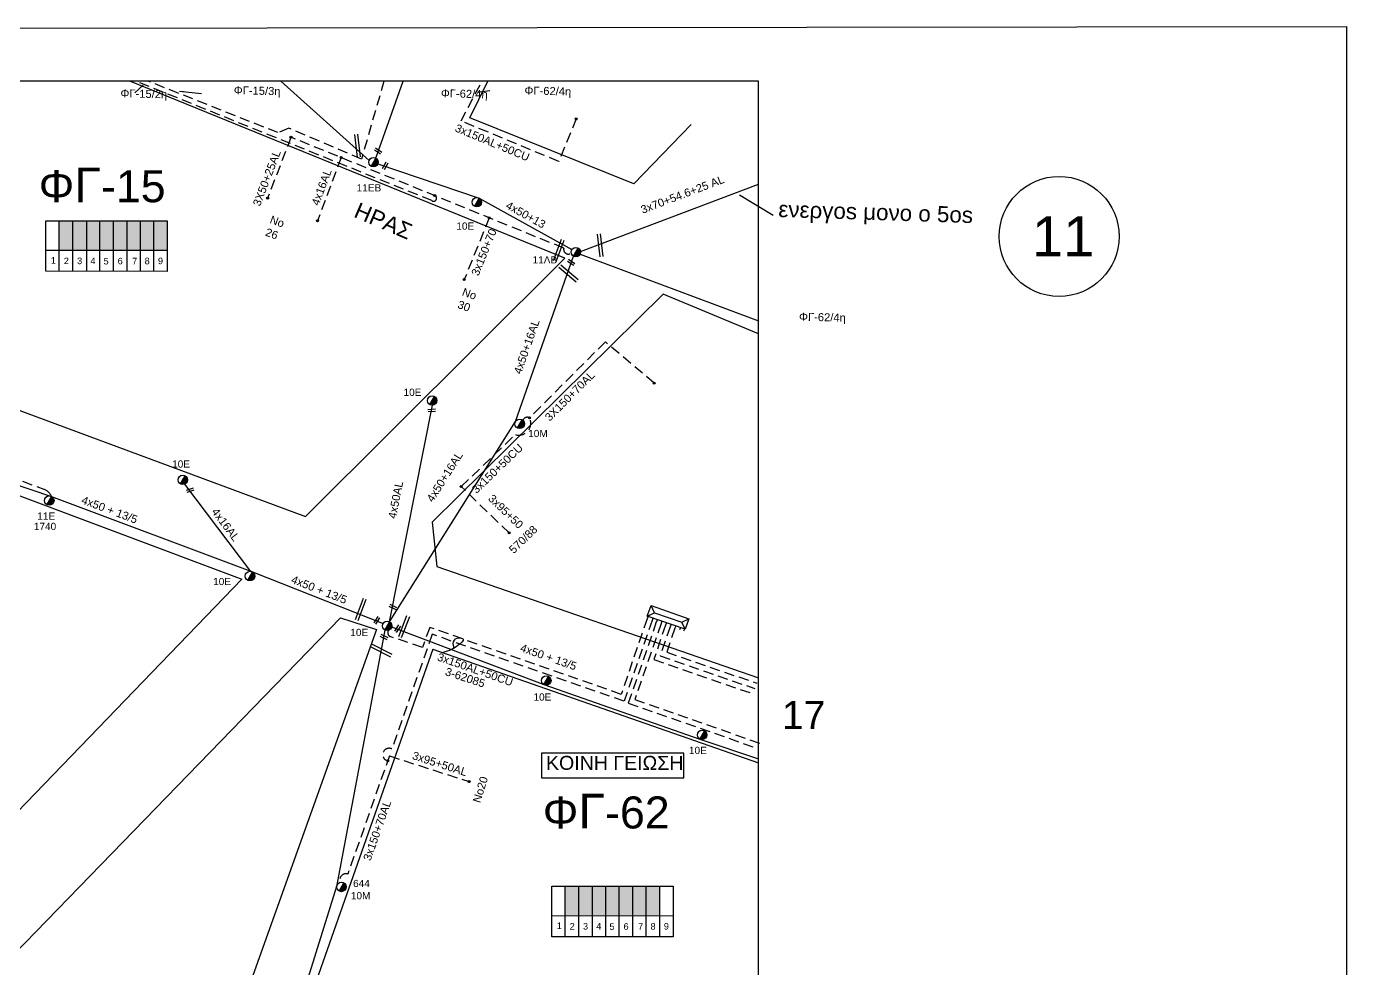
# Model space of a CAD drawing. Header units: millimetres. Extents: x -2591 to -1162, y 241 to 765.
# Drawn here: x -1327.3 to -1162.3, y 647.3 to 765 of the extents above; entities that cross this region are included whole.
import ezdxf
from ezdxf.enums import TextEntityAlignment as Align

# ---------------------------------------------------------------- set-up
doc = ezdxf.new("R2010")
doc.units = ezdxf.units.MM
doc.linetypes.add('DASHED', pattern=[19.05, 12.7, -6.35])
for name, color, linetype in [('3x150+50', 7, 'Continuous'), ('3x150+70', 7, 'Continuous'), ('3X150+70AL', 7, 'Continuous'), ('3x150AL+50CU', 7, 'Continuous'), ('3X50+25AL', 7, 'DASHED'), ('3x95+50', 7, 'Continuous'), ('3x95+50AL', 7, 'Continuous'), ('4x50 + 13_5', 7, 'SYN_LINE'), ('4x50+13', 7, 'Continuous'), ('Pillar OTE', 7, 'Continuous'), ('TEXT ΚΑΛΩΔΙΩΝ', 7, 'Continuous'), ('Άγνωστα', 7, 'Continuous'), ('ΑΓΝΩΣΤΟ ΕΝΑΕΡΙΟ ΚΑΛΩΔΙΟ', 7, 'Continuous'), ('ΑΓΝΩΣΤΟ ΥΠΟΓΕΙΟ ΚΑΛΩΔΙΟ', 7, 'DASHED'), ('Γυμνά εναέρια ΧΤ (3Φ)   4x16AL', 7, 'Continuous'), ('Γυμνά εναέρια ΧΤ (3Φ) 4x50AL', 7, 'Continuous'), ('Γυμνά εναέρια ΧΤ και ΦΟΠ (3Φ)   4x50+16AL', 7, 'Continuous'), ('Επιγραφές - Σχήματα', 7, 'Continuous'), ('Καλώδια ΧΤ   3x150+70AL', 7, 'DASHED'), ('Καλώδια ΧΤ   3x150AL+50CU', 7, 'DASHED'), ('Μηχανική τομή', 7, 'Continuous'), ('Στύλος ΦΜ', 7, 'Continuous'), ('Στύλος ΦΜ @ 1', 7, 'Continuous'), ('Συνδέσεις', 7, 'Continuous'), ('Συνεστραμμένα ΧΤ   3x70+54.6+25 AL', 7, 'SYN_LINE'), ('Τομή', 7, 'Continuous'), ('ΥΠΟΒΑΘΡΟ ΔΕΗ', 7, 'Continuous'), ('Υποσταθμός πόλεως', 7, 'Continuous'), ('Υπόβαθρο ΔΕΗ', 7, 'Continuous'), ('Υπόγεια καλώδια Παροχών ΧΤ   4x16AL', 7, 'DASHED')]:
    doc.layers.add(name, color=color, linetype=linetype)
doc.styles.add('arial', font='arial.ttf')
doc.styles.get("Standard").update_dxf_attribs({"font": 'arial.ttf'})
doc.linetypes.add('SYN_LINE', pattern='A,0.5,-0.0001,["/\\/\\/\\/",Standard,S=0.1,R=0,X=0,Y=-0.05],-0.25', length=0.7501)
doc.dimstyles.new('ISO-25', dxfattribs={"dimtxt": 2.5, "dimasz": 2.5, "dimexe": 1.25, "dimexo": 0.625, "dimtad": 1, "dimtxsty": 'Standard', "dimcen": 2.5, "dimadec": 0, "dimazin": 0, "dimtfac": 1, "dimtmove": 0, "dimatfit": 3, "dimfxl": 1, "dimarcsym": 0})

# ---------------------------------------------------------------- blocks, each defined once
blk = doc.blocks.new('ΥΠΑΡΧΩΝ ΤΣΙΜΕΝΤΕΝΙΟΣ ΣΤΥΛΟΣ')
at = {"layer": 'Στύλος ΦΜ'}
blk.add_hatch(color=256, dxfattribs=at).paths.add_polyline_path([(-1.29, -2.28, 0.574793), (2.62, 0, 0.268822), (1.3, 2.27)])
blk.add_line((-1.29, -2.28), (1.3, 2.27), dxfattribs=at)
blk.add_circle((0, 0), 2.62, dxfattribs=at)
at = {"layer": 'Στύλος ΦΜ', "flags": 4}
for tag, p in [('ΑΡΙΘΜΟΣ', (-4.68, 8.05)), ('ΤΥΠΟΣ', (-4.91, 3.03))]:
    blk.add_attdef(tag, p, '', height=4, dxfattribs=at)
blk = doc.blocks.new('ΥΠΟΣΤΑΘΜΟΣ ΠΟΛΕΩΣ 9 ΑΝΑΧΩΡΗΣΕΩΝ')
at = {"layer": 'Υποσταθμός πόλεως', "ltscale": 40}
for p, q in [((-9.63, -2.82), (-9.63, -4)), ((-7.12, -2.82), (-7.12, -4)), ((-4.84, -2.82), (-4.84, -4)), ((-2.36, -2.82), (-2.36, -4)), ((0.09, -2.82), (0.09, -4)), ((2.55, -2.82), (2.55, -4)), ((5.02, -2.82), (5.02, -4)), ((7.48, -2.82), (7.48, -4)), ((9.61, -2.82), (9.61, -4))]:
    blk.add_line(p, q, dxfattribs=at)
blk.add_lwpolyline([(-10.02, 2.82), (10.02, 2.82), (10.02, -2.82), (-10.02, -2.82)], close=True, dxfattribs=at)
for points in [[(-7.21, 0), (-10.02, 2.82)], [(-10.02, -2.82), (-7.21, 0)], [(-7.21, 0), (7.21, 0)], [(7.21, 0), (10.02, 2.82)], [(10.02, -2.82), (7.21, 0)]]:
    blk.add_lwpolyline(points, dxfattribs=at)
at = {"layer": 'Υποσταθμός πόλεως', "linetype": 'SYN_LINE', "ltscale": 40, "flags": 1}
for tag, p in [('ΜΕΤΑΣΧΗΜΑΤΙΣΜΟΣ', (10.79, 1.71)), ('ΙΣΧΥΣ', (10.77, -1.08)), ('ΑΡΙΘΜΟΣ', (10.89, -3.8))]:
    blk.add_attdef(tag, p, '', height=1.8, dxfattribs=at)
blk = doc.blocks.new('_ΣΥΝΔΕΣΗ')
at = {"layer": 'Συνδέσεις', "linetype": 'SYN_LINE', "ltscale": 40}
blk.add_hatch(color=256, dxfattribs=at).paths.add_polyline_path([(0.5, -0.01, 1), (-0.5, -0.01, 1)])
at = {"layer": 'Συνδέσεις'}
blk.add_circle((0, -0.01), 0.5, dxfattribs=at)
blk = doc.blocks.new('ΤΟΜΗ')
at = {"layer": 'Τομή', "ltscale": 40}
for p, q in [((-0.03, -1.92), (-11.4, -1.92)), ((-0.03, -3.42), (-11.4, -3.42))]:
    blk.add_line(p, q, dxfattribs=at)
blk = doc.blocks.new('ΜΗΧΑΝΙΚΗ ΤΟΜΗ')
at = {"layer": 'Μηχανική τομή', "ltscale": 40}
for p, q in [((0, 0.76), (-3.79, 0.76)), ((0, -0.34), (-3.79, -0.34))]:
    blk.add_line(p, q, dxfattribs=at)

msp = doc.modelspace()

# ---------------------------------------------------------------- hatches: boundary and pattern name
at = {"layer": 'Καλώδια ΧΤ   3x150AL+50CU', "lineweight": -3, "ltscale": 0.2}
h = msp.add_hatch(color=2, dxfattribs=at)
h.dxf.hatch_style = 1
h.paths.add_polyline_path([(-1321.466, 740.739), (-1323.186, 740.739), (-1323.186, 737.059), (-1321.466, 737.057)])
h = msp.add_hatch(color=30, dxfattribs=at)
h.dxf.hatch_style = 1
h.paths.add_polyline_path([(-1321.466, 737.057), (-1319.746, 737.056), (-1319.746, 740.739), (-1321.466, 740.739)])
h = msp.add_hatch(color=173, dxfattribs=at)
h.dxf.hatch_style = 1
h.paths.add_polyline_path([(-1318.097, 740.739), (-1319.746, 740.739), (-1319.746, 737.056), (-1318.097, 737.054)])
h = msp.add_hatch(color=62, dxfattribs=at)
h.dxf.hatch_style = 1
h.paths.add_polyline_path([(-1318.097, 737.054), (-1316.404, 737.052), (-1316.404, 740.739), (-1318.097, 740.739)])
h = msp.add_hatch(color=85, dxfattribs=at)
h.dxf.hatch_style = 1
h.paths.add_polyline_path([(-1316.404, 737.052), (-1314.706, 737.051), (-1314.706, 740.739), (-1316.404, 740.739)])
h = msp.add_hatch(color=6, dxfattribs=at)
h.dxf.hatch_style = 1
h.paths.add_polyline_path([(-1314.736, 737.052), (-1313.037, 737.051), (-1313.037, 740.739), (-1314.736, 740.739)])
h = msp.add_hatch(color=5, dxfattribs=at)
h.dxf.hatch_style = 1
h.paths.add_polyline_path([(-1313.033, 737.054), (-1311.335, 737.052), (-1311.335, 740.74), (-1313.033, 740.74)])
h = msp.add_hatch(color=151, dxfattribs=at)
h.dxf.hatch_style = 1
h.paths.add_polyline_path([(-1311.373, 737.052), (-1309.675, 737.05), (-1309.674, 740.738), (-1311.373, 740.739)])
h = msp.add_hatch(color=133, dxfattribs=at)
h.dxf.hatch_style = 1
h.paths.add_polyline_path([(-1258.241, 657.555), (-1259.961, 657.555), (-1259.962, 653.875), (-1258.242, 653.873)])
h = msp.add_hatch(color=5, dxfattribs=at)
h.dxf.hatch_style = 1
h.paths.add_polyline_path([(-1258.242, 653.873), (-1256.522, 653.871), (-1256.522, 657.555), (-1258.241, 657.555)])
h = msp.add_hatch(color=27, dxfattribs=at)
h.dxf.hatch_style = 1
h.paths.add_polyline_path([(-1254.873, 657.555), (-1256.522, 657.555), (-1256.522, 653.871), (-1254.873, 653.87)])
h = msp.add_hatch(color=2, dxfattribs=at)
h.dxf.hatch_style = 1
h.paths.add_polyline_path([(-1254.873, 653.87), (-1253.18, 653.868), (-1253.18, 657.555), (-1254.873, 657.555)])
h = msp.add_hatch(color=30, dxfattribs=at)
h.dxf.hatch_style = 1
h.paths.add_polyline_path([(-1253.18, 653.868), (-1251.482, 653.867), (-1251.481, 657.555), (-1253.18, 657.555)])
h = msp.add_hatch(color=1, dxfattribs=at)
h.dxf.hatch_style = 1
h.paths.add_polyline_path([(-1251.511, 653.868), (-1249.813, 653.866), (-1249.813, 657.554), (-1251.511, 657.555)])
h = msp.add_hatch(color=85, dxfattribs=at)
h.dxf.hatch_style = 1
h.paths.add_polyline_path([(-1249.813, 653.865), (-1248.093, 653.863), (-1248.093, 657.547), (-1249.813, 657.547)])

# ---------------------------------------------------------------- linework, layer by layer
at = {"layer": '3x150+50', "color": 133, "linetype": 'DASHED', "lineweight": -3, "ltscale": 0.1}
msp.add_lwpolyline([(-1272.934, 707.506), (-1266.177, 714.001, 0.6539695), (-1264.403, 716.114, -1.9558216)], format="xyb", dxfattribs=at)
at = {"layer": '3x150+70', "color": 2, "linetype": 'DASHED', "lineweight": -3, "ltscale": 0.1}
msp.add_lwpolyline([(-1269.443, 741.107), (-1272.566, 733.381)], dxfattribs=at)
at = {"layer": '3X150+70AL', "color": 173, "linetype": 'DASHED', "lineweight": -3, "ltscale": 0.1}
msp.add_lwpolyline([(-1335.912, 754.921, 0.5237824), (-1336.682, 754.683), (-1343.248, 735.725), (-1342.86, 734.708), (-1349.323, 716.048), (-1331.338, 709.538), (-1325.102, 707.186, -0.2007324), (-1324.13, 706.268)], format="xyb", dxfattribs=at)
at = {"layer": '3X150+70AL', "color": 133, "linetype": 'DASHED', "lineweight": -3, "ltscale": 0.1}
msp.add_lwpolyline([(-1248.825, 720.445), (-1254.926, 725.607), (-1264.403, 716.114, 0.4435087), (-1265.236, 715.779, -1.8518388)], format="xyb", dxfattribs=at)
at = {"layer": '3x150AL+50CU', "color": 27, "linetype": 'DASHED', "lineweight": -3, "ltscale": 0.1}
msp.add_lwpolyline([(-1258.565, 753.478), (-1260.753, 748.155), (-1272.963, 753.225), (-1270.33, 758.187)], dxfattribs=at)
at = {"layer": '3x150AL+50CU', "color": 5, "linetype": 'DASHED', "lineweight": -3, "ltscale": 0.1}
msp.add_lwpolyline([(-1249.095, 690.787), (-1252.596, 680.668), (-1276.574, 689.041), (-1281.606, 674.716, 1.1215293), (-1282.128, 673.232)], format="xyb", dxfattribs=at)
at = {"layer": '3x150AL+50CU', "color": 133, "linetype": 'DASHED', "lineweight": -3, "ltscale": 0.1}
msp.add_lwpolyline([(-1249.687, 690.992), (-1252.958, 681.537), (-1276.863, 689.899), (-1277.79, 687.406), (-1281.802, 688.756, -0.4667424), (-1282.04, 689.524, -1.0121648)], format="xyb", dxfattribs=at)
at = {"layer": '3X50+25AL', "color": 2, "lineweight": -3, "ltscale": 0.1}
msp.add_lwpolyline([(-1294.216, 751.185), (-1297.132, 743.574)], dxfattribs=at)
at = {"layer": '3x95+50', "color": 133, "linetype": 'DASHED', "lineweight": -3, "ltscale": 0.1}
msp.add_lwpolyline([(-1266.944, 701.715), (-1272.934, 707.506)], dxfattribs=at)
at = {"layer": '3x95+50AL', "color": 5, "linetype": 'DASHED', "lineweight": -3, "ltscale": 0.1}
msp.add_lwpolyline([(-1281.914, 673.84), (-1271.947, 670.622)], dxfattribs=at)
at = {"layer": '4x50 + 13_5', "color": 173, "linetype": 'Continuous', "lineweight": -3, "ltscale": 0.1}
msp.add_lwpolyline([(-1355.073, 716.742), (-1324.13, 706.268), (-1299.046, 696.839), (-1282.702, 690.41)], dxfattribs=at)
at = {"layer": '4x50 + 13_5', "color": 30, "lineweight": -3, "ltscale": 0.1}
msp.add_lwpolyline([(-1281.634, 689.961), (-1262.595, 682.748), (-1243.123, 675.947), (-1235.778, 673.472)], dxfattribs=at)
at = {"layer": '4x50+13', "color": 27, "lineweight": -3, "ltscale": 0.1}
for points in [[(-1283.358, 747.854), (-1270.689, 743.565), (-1259.1, 737.146)], [(-1258.087, 736.548), (-1235.778, 728.217)]]:
    msp.add_lwpolyline(points, dxfattribs=at)
at = {"layer": 'Pillar OTE', "lineweight": -3, "ltscale": 40}
for points in [[(-1324.85, 734.419), (-1324.849, 740.739), (-1309.683, 740.738), (-1309.683, 734.405), (-1324.85, 734.42)], [(-1323.186, 734.418), (-1323.186, 740.739)], [(-1321.466, 734.416), (-1321.466, 740.739)], [(-1319.746, 734.415), (-1319.746, 740.739)], [(-1318.097, 734.413), (-1318.097, 740.739)], [(-1316.404, 734.411), (-1316.404, 740.739)], [(-1314.706, 734.41), (-1314.706, 740.739)], [(-1313.038, 734.408), (-1313.037, 740.739)], [(-1311.343, 734.406), (-1311.343, 740.739)], [(-1324.85, 737.061), (-1309.683, 737.046)], [(-1261.626, 651.235), (-1261.625, 657.555), (-1246.459, 657.554), (-1246.459, 651.22), (-1261.626, 651.236)], [(-1259.962, 651.234), (-1259.961, 657.555)], [(-1258.242, 651.232), (-1258.241, 657.555)], [(-1256.522, 651.23), (-1256.522, 657.555)], [(-1254.873, 651.229), (-1254.873, 657.555)], [(-1253.18, 651.227), (-1253.18, 657.555)], [(-1251.482, 651.225), (-1251.481, 657.555)], [(-1249.813, 651.224), (-1249.813, 657.554)], [(-1248.119, 651.222), (-1248.119, 657.554)], [(-1261.625, 653.876), (-1246.459, 653.862)]]:
    msp.add_lwpolyline(points, dxfattribs=at)
at = {"layer": 'Άγνωστα', "lineweight": -3, "ltscale": 0.1}
msp.add_lwpolyline([(-1162.289, 242.781), (-2590.8, 240.93), (-2590.808, 763.187), (-1162.297, 765.038)], close=True, dxfattribs=at)
at = {"layer": 'ΑΓΝΩΣΤΟ ΕΝΑΕΡΙΟ ΚΑΛΩΔΙΟ', "color": 5, "lineweight": -3, "ltscale": 0.1}
msp.add_lwpolyline([(-1284.453, 748.286), (-1295.496, 758.187)], dxfattribs=at)
at = {"layer": 'ΑΓΝΩΣΤΟ ΕΝΑΕΡΙΟ ΚΑΛΩΔΙΟ', "color": 27, "lineweight": -3, "ltscale": 0.1}
msp.add_lwpolyline([(-1283.619, 748.566), (-1280.214, 758.187)], dxfattribs=at)
at = {"layer": 'ΑΓΝΩΣΤΟ ΥΠΟΓΕΙΟ ΚΑΛΩΔΙΟ', "color": 2, "lineweight": -3, "ltscale": 0.1}
for points in [[(-1276.264, 743.882, -1.1653696), (-1276.614, 743.255), (-1313.597, 758.187)], [(-1259.182, 736.693, -0.7075733), (-1260.124, 737.316), (-1294.216, 751.185)]]:
    msp.add_lwpolyline(points, format="xyb", dxfattribs=at)
at = {"layer": 'ΑΓΝΩΣΤΟ ΥΠΟΓΕΙΟ ΚΑΛΩΔΙΟ', "color": 30, "lineweight": -3, "ltscale": 0.1}
for points in [[(-1282.603, 758.187), (-1285.417, 748.43), (-1294.467, 752.296), (-1295.848, 751.755), (-1312.073, 758.187)], [(-1246.227, 689.795), (-1247.257, 686.819), (-1236.006, 682.927)]]:
    msp.add_lwpolyline(points, dxfattribs=at)
at = {"layer": 'ΑΓΝΩΣΤΟ ΥΠΟΓΕΙΟ ΚΑΛΩΔΙΟ', "color": 1, "lineweight": -3, "ltscale": 0.1}
msp.add_lwpolyline([(-1248.557, 690.601), (-1252.074, 680.434), (-1235.778, 674.744)], dxfattribs=at)
at = {"layer": 'ΑΓΝΩΣΤΟ ΥΠΟΓΕΙΟ ΚΑΛΩΔΙΟ', "color": 2, "lineweight": -3, "ltscale": 0.1}
msp.add_lwpolyline([(-1247.969, 690.397), (-1251.259, 680.891), (-1235.547, 675.405)], dxfattribs=at)
at = {"layer": 'ΑΓΝΩΣΤΟ ΥΠΟΓΕΙΟ ΚΑΛΩΔΙΟ', "color": 85, "lineweight": -3, "ltscale": 0.1}
msp.add_lwpolyline([(-1247.392, 690.198), (-1248.879, 685.899), (-1236.464, 681.604)], dxfattribs=at)
at = {"layer": 'ΑΓΝΩΣΤΟ ΥΠΟΓΕΙΟ ΚΑΛΩΔΙΟ', "color": 27, "lineweight": -3, "ltscale": 0.1}
msp.add_lwpolyline([(-1246.81, 689.996), (-1248.069, 686.359), (-1236.235, 682.265)], dxfattribs=at)
at = {"layer": 'Γυμνά εναέρια ΧΤ (3Φ)   4x16AL', "color": 173, "lineweight": -3, "ltscale": 0.1}
msp.add_lwpolyline([(-1299.223, 696.906), (-1307.464, 707.83)], dxfattribs=at)
at = {"layer": 'Γυμνά εναέρια ΧΤ (3Φ) 4x50AL', "color": 133, "lineweight": -3, "ltscale": 0.1}
msp.add_lwpolyline([(-1281.916, 690.599), (-1276.515, 717.679)], dxfattribs=at)
at = {"layer": 'Γυμνά εναέρια ΧΤ και ΦΟΠ (3Φ)   4x50+16AL', "color": 133, "lineweight": -3, "ltscale": 0.1}
msp.add_lwpolyline([(-1281.916, 690.599), (-1266.141, 715.649), (-1258.898, 736.311)], dxfattribs=at)
at = {"layer": 'Γυμνά εναέρια ΧΤ και ΦΟΠ (3Φ)   4x50+16AL', "color": 5, "lineweight": -3, "ltscale": 0.1}
msp.add_lwpolyline([(-1282.499, 689.576), (-1288.508, 657.515), (-1297.636, 628.229)], dxfattribs=at)
at = {"layer": 'Επιγραφές - Σχήματα', "color": 173, "lineweight": -3}
msp.add_lwpolyline([(-1262.892, 671.101), (-1245.135, 671.101), (-1245.135, 674.188), (-1262.892, 674.188)], close=True, dxfattribs=at)
at = {"layer": 'Επιγραφές - Σχήματα', "lineweight": -3, "ltscale": 0.2}
msp.add_circle((-1198.215, 738.781), 7.5, dxfattribs=at)
at = {"layer": 'Καλώδια ΧΤ   3x150+70AL', "color": 5, "lineweight": -3, "ltscale": 0.1}
msp.add_lwpolyline([(-1281.914, 673.84), (-1287.114, 659.076, 0.6466563), (-1288.044, 658.032)], format="xyb", dxfattribs=at)
at = {"layer": 'Συνεστραμμένα ΧΤ   3x70+54.6+25 AL', "color": 7, "lineweight": -3, "ltscale": 10}
msp.add_lwpolyline([(-1258.022, 736.889), (-1235.778, 745.335)], dxfattribs=at)
at = {"layer": 'ΥΠΟΒΑΘΡΟ ΔΕΗ', "lineweight": -3}
for points in [[(-2586.401, 249.271), (-1235.778, 249.271), (-1235.778, 758.187), (-2586.401, 758.187)], [(-1334.307, 643.419), (-1288.023, 691.112), (-1283.537, 689.64), (-1304.338, 631.363)]]:
    msp.add_lwpolyline(points, close=True, dxfattribs=at)
for points in [[(-1332.597, 758.187), (-1344.418, 723.06), (-1292.39, 703.766), (-1260, 736.082), (-1314.338, 758.187)], [(-1244.183, 752.79), (-1251.381, 745.372), (-1271.879, 753.613), (-1269.616, 758.187)], [(-1235.778, 726.611), (-1247.722, 731.549), (-1276.58, 703.071), (-1275.999, 697.505), (-1235.778, 683.588)], [(-1367.892, 656.022), (-1347.67, 713.693), (-1300.341, 695.953), (-1346.394, 648.226), (-1367.892, 656.022)], [(-1276.479, 687.199), (-1297.229, 628.13), (-1235.778, 604.134)], [(-1276.479, 687.199), (-1235.778, 672.987)]]:
    msp.add_lwpolyline(points, dxfattribs=at)
msp.add_spline([(-1273.808, 687.27), (-1273.891, 688.104), (-1273.208, 688.621), (-1272.712, 688.447), (-1273.355, 687.657), (-1274.183, 687.138), (-1275.227, 686.762)], degree=3, dxfattribs=at)
at = {"layer": 'Υπόγεια καλώδια Παροχών ΧΤ   4x16AL', "color": 2, "lineweight": -3, "ltscale": 0.1}
msp.add_lwpolyline([(-1287.952, 748.636), (-1290.891, 740.749)], dxfattribs=at)

# ---------------------------------------------------------------- block references
at = {"layer": 'Μηχανική τομή', "lineweight": -3}
for p, xscale, yscale, zscale, rotation in [((-1282.961, 749.134), 0.2499999999999676, 0.2499999999999676, 0.2499999999999676, 326.4944482825519), ((-1282.197, 747.972), 0.2499999999999676, 0.2499999999999676, 0.2499999999999676, 60.91593527035688), ((-1258.83, 735.207), 0.2499999999999676, 0.2499999999999676, 0.2499999999999676, 326.4944482825519), ((-1276.151, 716.994), 0.2499999999999677, 0.2499999999999677, 0.2499999999999677, 4.343483084972167), ((-1306.369, 707.138), 0.2499999999999677, 0.2499999999999677, 0.2499999999999677, 18.71628181781621), ((-1281.052, 692.183), 0.2499999999999677, 0.2499999999999677, 0.2499999999999677, 333.5481841757895), ((-1283.206, 691.166), 0.2499999999999677, 0.2499999999999677, 0.2499999999999677, 57.54846993131236), ((-1280.614, 690.126), 0.2499999999999677, 0.2499999999999677, 0.2499999999999677, 57.54846993131236), ((-1282.174, 688.418), 0.2499999999999677, 0.2499999999999677, 0.2499999999999677, 333.5481841757895)]:
    msp.add_blockref('ΜΗΧΑΝΙΚΗ ΤΟΜΗ', p, dxfattribs=dict(at, xscale=xscale, yscale=yscale, zscale=zscale, rotation=rotation))
at = {"layer": 'Στύλος ΦΜ @ 1', "lineweight": -3, "ltscale": 40}
ref = msp.add_blockref('ΥΠΑΡΧΩΝ ΤΣΙΜΕΝΤΕΝΙΟΣ ΣΤΥΛΟΣ', (-1283.911, 748.055), dxfattribs=dict(at, xscale=0.225, yscale=0.225, zscale=0.225))
ref.add_attrib('ΤΥΠΟΣ', '11EB', dxfattribs={"layer": 'Στύλος ΦΜ', "height": 0.9, "flags": 4}).set_placement((-1286.006, 744.138), align=Align.BOTTOM_LEFT)
ref = msp.add_blockref('ΥΠΑΡΧΩΝ ΤΣΙΜΕΝΤΕΝΙΟΣ ΣΤΥΛΟΣ', (-1270.982, 743.054), dxfattribs=dict(at, xscale=0.225, yscale=0.225, zscale=0.225))
ref.add_attrib('ΤΥΠΟΣ', '10Ε', dxfattribs={"layer": 'Στύλος ΦΜ', "height": 0.9, "flags": 4}).set_placement((-1273.551, 739.356), align=Align.BOTTOM_LEFT)
ref = msp.add_blockref('ΥΠΑΡΧΩΝ ΤΣΙΜΕΝΤΕΝΙΟΣ ΣΤΥΛΟΣ', (-1258.607, 736.823), dxfattribs=dict(at, xscale=0.225, yscale=0.225, zscale=0.225))
ref.add_attrib('ΤΥΠΟΣ', '11ΛB', dxfattribs={"layer": 'Στύλος ΦΜ', "height": 0.9, "flags": 4}).set_placement((-1264.028, 735.138), align=Align.BOTTOM_LEFT)
ref = msp.add_blockref('ΥΠΑΡΧΩΝ ΤΣΙΜΕΝΤΕΝΙΟΣ ΣΤΥΛΟΣ', (-1276.582, 718.264), dxfattribs=dict(at, xscale=0.225, yscale=0.225, zscale=0.225))
ref.add_attrib('ΤΥΠΟΣ', '10E', dxfattribs={"layer": 'Στύλος ΦΜ', "height": 0.9, "flags": 4}).set_placement((-1280.151, 718.578), align=Align.BOTTOM_LEFT)
ref = msp.add_blockref('ΥΠΑΡΧΩΝ ΤΣΙΜΕΝΤΕΝΙΟΣ ΣΤΥΛΟΣ', (-1265.636, 715.347), dxfattribs=dict(at, xscale=0.225, yscale=0.225, zscale=0.225))
ref.add_attrib('ΤΥΠΟΣ', '10M', dxfattribs={"layer": 'Στύλος ΦΜ', "height": 0.9, "flags": 4}).set_placement((-1264.574, 713.424), align=Align.BOTTOM_LEFT)
ref = msp.add_blockref('ΥΠΑΡΧΩΝ ΤΣΙΜΕΝΤΕΝΙΟΣ ΣΤΥΛΟΣ', (-1307.743, 708.349), dxfattribs=dict(at, xscale=0.225, yscale=0.225, zscale=0.225))
ref.add_attrib('ΤΥΠΟΣ', '10E', dxfattribs={"layer": 'Στύλος ΦΜ', "height": 0.9, "flags": 4}).set_placement((-1309.073, 709.611), align=Align.BOTTOM_LEFT)
ref = msp.add_blockref('ΥΠΑΡΧΩΝ ΤΣΙΜΕΝΤΕΝΙΟΣ ΣΤΥΛΟΣ', (-1324.422, 705.757), dxfattribs=dict(at, xscale=0.225, yscale=0.225, zscale=0.225))
ref.add_attrib('ΤΥΠΟΣ', '11E', dxfattribs={"layer": 'Στύλος ΦΜ', "height": 0.9, "flags": 4}).set_placement((-1325.925, 703.106), align=Align.BOTTOM_LEFT)
ref.add_attrib('ΑΡΙΘΜΟΣ', '1740', (-1326.356, 702.081), dxfattribs={"layer": 'Στύλος ΦΜ', "height": 0.9, "flags": 4})
ref = msp.add_blockref('ΥΠΑΡΧΩΝ ΤΣΙΜΕΝΤΕΝΙΟΣ ΣΤΥΛΟΣ', (-1299.339, 696.329), dxfattribs=dict(at, xscale=0.225, yscale=0.225, zscale=0.225))
ref.add_attrib('ΤΥΠΟΣ', '10E', dxfattribs={"layer": 'Στύλος ΦΜ', "height": 0.9, "flags": 4}).set_placement((-1303.945, 694.919), align=Align.BOTTOM_LEFT)
ref = msp.add_blockref('ΥΠΑΡΧΩΝ ΤΣΙΜΕΝΤΕΝΙΟΣ ΣΤΥΛΟΣ', (-1282.209, 690.089), dxfattribs=dict(at, xscale=0.225, yscale=0.225, zscale=0.225))
ref.add_attrib('ΤΥΠΟΣ', '10E', dxfattribs={"layer": 'Στύλος ΦΜ', "height": 0.9, "flags": 4}).set_placement((-1286.804, 688.557), align=Align.BOTTOM_LEFT)
ref = msp.add_blockref('ΥΠΑΡΧΩΝ ΤΣΙΜΕΝΤΕΝΙΟΣ ΣΤΥΛΟΣ', (-1262.305, 683.26), dxfattribs=dict(at, xscale=0.225, yscale=0.225, zscale=0.225))
ref.add_attrib('ΤΥΠΟΣ', '10E', dxfattribs={"layer": 'Στύλος ΦΜ', "height": 0.9, "flags": 4}).set_placement((-1263.912, 680.482), align=Align.BOTTOM_LEFT)
ref = msp.add_blockref('ΥΠΑΡΧΩΝ ΤΣΙΜΕΝΤΕΝΙΟΣ ΣΤΥΛΟΣ', (-1242.832, 676.46), dxfattribs=dict(at, xscale=0.225, yscale=0.225, zscale=0.225))
ref.add_attrib('ΤΥΠΟΣ', '10E', dxfattribs={"layer": 'Στύλος ΦΜ', "height": 0.9, "flags": 4}).set_placement((-1244.484, 673.808), align=Align.BOTTOM_LEFT)
ref = msp.add_blockref('ΥΠΑΡΧΩΝ ΤΣΙΜΕΝΤΕΝΙΟΣ ΣΤΥΛΟΣ', (-1287.922, 657.456), dxfattribs=dict(at, xscale=0.225, yscale=0.225, zscale=0.225))
ref.add_attrib('ΤΥΠΟΣ', '10M', dxfattribs={"layer": 'Στύλος ΦΜ', "height": 0.9, "flags": 4}).set_placement((-1286.735, 655.644), align=Align.BOTTOM_LEFT)
ref.add_attrib('ΑΡΙΘΜΟΣ', '644', (-1286.456, 657.444), dxfattribs={"layer": 'Στύλος ΦΜ', "height": 0.9, "flags": 4})
at = {"layer": 'Συνδέσεις', "lineweight": -3, "xscale": 0.25, "yscale": 0.25, "zscale": 0.25}
for p in [(-1258.564, 753.481), (-1294.215, 751.187), (-1287.951, 748.639), (-1297.131, 743.577), (-1276.264, 743.885), (-1290.89, 740.752), (-1269.442, 741.11), (-1272.565, 733.384), (-1248.824, 720.448), (-1264.402, 716.117), (-1272.933, 707.509), (-1266.943, 701.718), (-1282.127, 673.235), (-1271.946, 670.625)]:
    msp.add_blockref('_ΣΥΝΔΕΣΗ', p, dxfattribs=at)
at = {"layer": 'Τομή', "lineweight": -3, "xscale": 0.2499999999999997, "yscale": 0.2499999999999997, "zscale": 0.2499999999999997}
for p, rotation in [((-1286.744, 751.478), 96.17997996177658), ((-1260.898, 738.58), 69.23078579843055), ((-1256.419, 739.012), 96.1799799617766), ((-1261.058, 734.572), 139.9119678856566), ((-1285.646, 693.698), 69.23078579843055), ((-1280.214, 691.549), 69.23078579843055), ((-1281.358, 686.938), 332.922093912303)]:
    msp.add_blockref('ΤΟΜΗ', p, dxfattribs=dict(at, rotation=rotation))
at = {"layer": 'Υποσταθμός πόλεως', "lineweight": -3, "xscale": 0.2499999999999996, "yscale": 0.2499999999999996, "zscale": 0.2499999999999996, "rotation": 340.9145109242564}
msp.add_blockref('ΥΠΟΣΤΑΘΜΟΣ ΠΟΛΕΩΣ 9 ΑΝΑΧΩΡΗΣΕΩΝ', (-1247.085, 691.15), dxfattribs=at)

# ---------------------------------------------------------------- texts
at = {"lineweight": -3, "ltscale": 30, "char_height": 0.817, "width": 5.62865, "attachment_point": 1}
for s, insert in [('1', (-1324.227, 736.2)), ('2', (-1322.608, 736.133)), ('3', (-1320.942, 736.133)), ('4', (-1319.291, 736.133)), ('5', (-1317.639, 736.093)), ('6', (-1315.879, 736.106)), ('7', (-1314.064, 736.106)), ('8', (-1312.508, 736.12)), ('9', (-1310.842, 736.133)), ('1', (-1261.003, 653.016)), ('2', (-1259.383, 652.949)), ('3', (-1257.718, 652.949)), ('4', (-1256.066, 652.949)), ('5', (-1254.415, 652.908)), ('6', (-1252.654, 652.922)), ('7', (-1250.84, 652.922)), ('8', (-1249.283, 652.935)), ('9', (-1247.618, 652.949))]:
    msp.add_mtext(s, dxfattribs=dict(at, insert=insert))
at = {"layer": 'TEXT ΚΑΛΩΔΙΩΝ', "lineweight": -3, "ltscale": 0.1}
for s, rotation, p in [('3x150AL+50CU', 337.45123, (-1269.045, 750.515)), ('3x150AL+50CU', 337.45123, (-1269.045, 750.515)), ('3X50+25AL', 69.0357, (-1297.243, 746.079)), ('3X50+25AL', 69.0357, (-1297.243, 746.079)), ('4x16AL', 69.55983, (-1290.393, 744.948)), ('4x16AL', 69.55983, (-1290.393, 744.948)), ('3x70+54.6+25 AL', 20.79264, (-1245.29, 744.032)), ('4x50+13', 331.01844, (-1264.875, 741.488)), ('4x50+13', 331.01844, (-1264.875, 741.488)), ('3x150+70', 67.98851, (-1270.101, 736.81)), ('3x150+70', 67.98851, (-1270.101, 736.81)), ('4x50+16AL', 70.68118, (-1264.768, 724.997)), ('3X150+70AL', 45.0481, (-1259.376, 718.832)), ('3X150+70AL', 45.0481, (-1259.376, 718.832)), ('3x150+50CU', 43.8704, (-1268.426, 709.769)), ('3x150+50CU', 43.8704, (-1268.426, 709.769)), ('4x50+16AL', 57.53877, (-1275.011, 708.736)), (' 4x50AL', 78.71974, (-1281.174, 705.665)), ('3x95+50', 315.96824, (-1267.369, 704.394)), ('3x150AL+50CU', 340.75164, (-1271.187, 684.644)), ('3x150AL+50CU', 340.75164, (-1271.187, 684.644)), ('4x50 + 13/5', 340.74787, (-1262.031, 686.207)), ('4x50 + 13/5', 340.74787, (-1262.031, 686.207)), ('3x95+50AL', 342.10597, (-1275.616, 672.857)), ('3x95+50AL', 342.10597, (-1275.616, 672.857)), ('3x150+70AL', 70.59743, (-1283.443, 664.528)), ('3x150+70AL', 70.59743, (-1283.443, 664.528))]:
    msp.add_text(s, height=1, rotation=rotation, dxfattribs=at).set_placement(p, align=Align.MIDDLE_CENTER)
at = {"layer": 'TEXT ΚΑΛΩΔΙΩΝ', "linetype": 'Continuous', "lineweight": -3, "ltscale": 0.1}
for s, rotation, p in [('4x50 + 13/5', 339.39987, (-1316.889, 704.615)), ('4x16AL', 307.02998, (-1302.384, 702.757)), ('4x50 + 13/5', 338.5267, (-1290.691, 694.627))]:
    msp.add_text(s, height=1, rotation=rotation, dxfattribs=at).set_placement(p, align=Align.MIDDLE_CENTER)
at = {"layer": 'Άγνωστα', "color": 7, "lineweight": -3}
note = msp.add_mtext_dynamic_manual_height_columns('ΦΓ-15/3η\\P', width=1.8, gutter_width=2.31, heights=[0.73, 0], dxfattribs=dict(at, insert=(-1305.462, 757.663), char_height=1, attachment_point=1, rotation=358.67026))
note = msp.add_mtext_dynamic_manual_height_columns('ΦΓ-62/4η\\P', width=1.8, gutter_width=2.31, heights=[0.73, 0], dxfattribs=dict(at, insert=(-1269.131, 757.631), char_height=1, attachment_point=1, rotation=358.67026))
note = msp.add_mtext_dynamic_manual_height_columns('ΦΓ-15/2η\\P', width=1.8, gutter_width=2.31, heights=[0.73, 0], dxfattribs=dict(at, insert=(-1319.624, 757.275), char_height=1, attachment_point=1, rotation=358.67026))
note = msp.add_mtext_dynamic_manual_height_columns('ΦΓ-62/4η\\P', width=1.8, gutter_width=2.31, heights=[0.73, 0], dxfattribs=dict(at, insert=(-1279.576, 757.281), char_height=1, attachment_point=1, rotation=358.67026))
note = msp.add_mtext_dynamic_manual_height_columns('No ', width=1.8, gutter_width=0, heights=[0.73, 0], dxfattribs=dict(at, insert=(-1298.297, 742.037), char_height=1, attachment_point=1, rotation=340.05509))
for column, words in zip(note.columns.linked_columns, ['26']):
    column.text = words
note = msp.add_mtext_dynamic_manual_height_columns('No ', width=1.8, gutter_width=0, heights=[0.73, 0], dxfattribs=dict(at, insert=(-1274.271, 733), char_height=1, attachment_point=1, rotation=340.05509))
for column, words in zip(note.columns.linked_columns, ['30']):
    column.text = words
note = msp.add_mtext_dynamic_manual_height_columns('ΦΓ-62/4η\\P', width=1.8, gutter_width=2.31, heights=[0.73, 0], dxfattribs=dict(at, insert=(-1234.816, 729.349), char_height=1, attachment_point=1, rotation=358.67026))
at = {"layer": 'Άγνωστα', "color": 7, "lineweight": -3, "char_height": 1, "attachment_point": 1}
for s, insert, rotation in [('570/88', (-1267.078, 699.775), 44.20335), ('3-62085', (-1274.724, 684.915), 341.82113), ('No20', (-1271.534, 668.19), 72.48026)]:
    msp.add_mtext_dynamic_manual_height_columns(s, width=1.8, gutter_width=0, heights=[0.73], dxfattribs=dict(at, insert=insert, rotation=rotation))
at = {"layer": 'Επιγραφές - Σχήματα', "lineweight": -3, "ltscale": 0.2, "width": 9.83593, "attachment_point": 1}
for s, insert, char_height in [('11', (-1201.594, 741.298), 5), ('17', (-1232.859, 680.713), 3.5)]:
    msp.add_mtext(s, dxfattribs=dict(at, insert=insert, char_height=char_height))
at = {"layer": 'Επιγραφές - Σχήματα', "color": 173, "lineweight": -3, "insert": (-1262.348, 673.848), "char_height": 1.75, "width": 17.56555, "attachment_point": 1}
msp.add_mtext('KOINH ΓΕΙΩΣΗ', dxfattribs=at)
at = {"layer": 'ΥΠΟΒΑΘΡΟ ΔΕΗ', "lineweight": -3, "ltscale": 40, "char_height": 2, "width": 26.31339, "attachment_point": 1, "style": 'arial'}
for s, insert, rotation in [('ΗΡΑΣ', (-1285.715, 743.109), 336.9492), ('ενεργοs μονο ο 5οs', (-1233.259, 743.21), 358.20458)]:
    msp.add_mtext(s, dxfattribs=dict(at, insert=insert, rotation=rotation))
at = {"layer": 'Υπόβαθρο ΔΕΗ', "lineweight": -3, "char_height": 4, "width": 84.65733, "attachment_point": 1}
for s, insert in [('Φ{\\H1.0833x;Γ}-15', (-1325.753, 747.39)), ('Φ{\\H1.0833x;Γ}-62', (-1262.755, 669.105))]:
    msp.add_mtext(s, dxfattribs=dict(at, insert=insert))

# ---------------------------------------------------------------- leaders
at = {"layer": 'Επιγραφές - Σχήματα', "ltscale": 40}
for points in [[(-1312.702, 757.677), (-1313.729, 756.744)], [(-1308.135, 756.932), (-1305.42, 756.653)], [(-1270.903, 756.824), (-1269.367, 757.027)], [(-1238.178, 743.996), (-1233.964, 741.432)]]:
    msp.add_leader(points, dimstyle='ISO-25', override={"dimasz": 0.5, "dimtad": 0}, dxfattribs=at)

doc.saveas('drawing.dxf')
